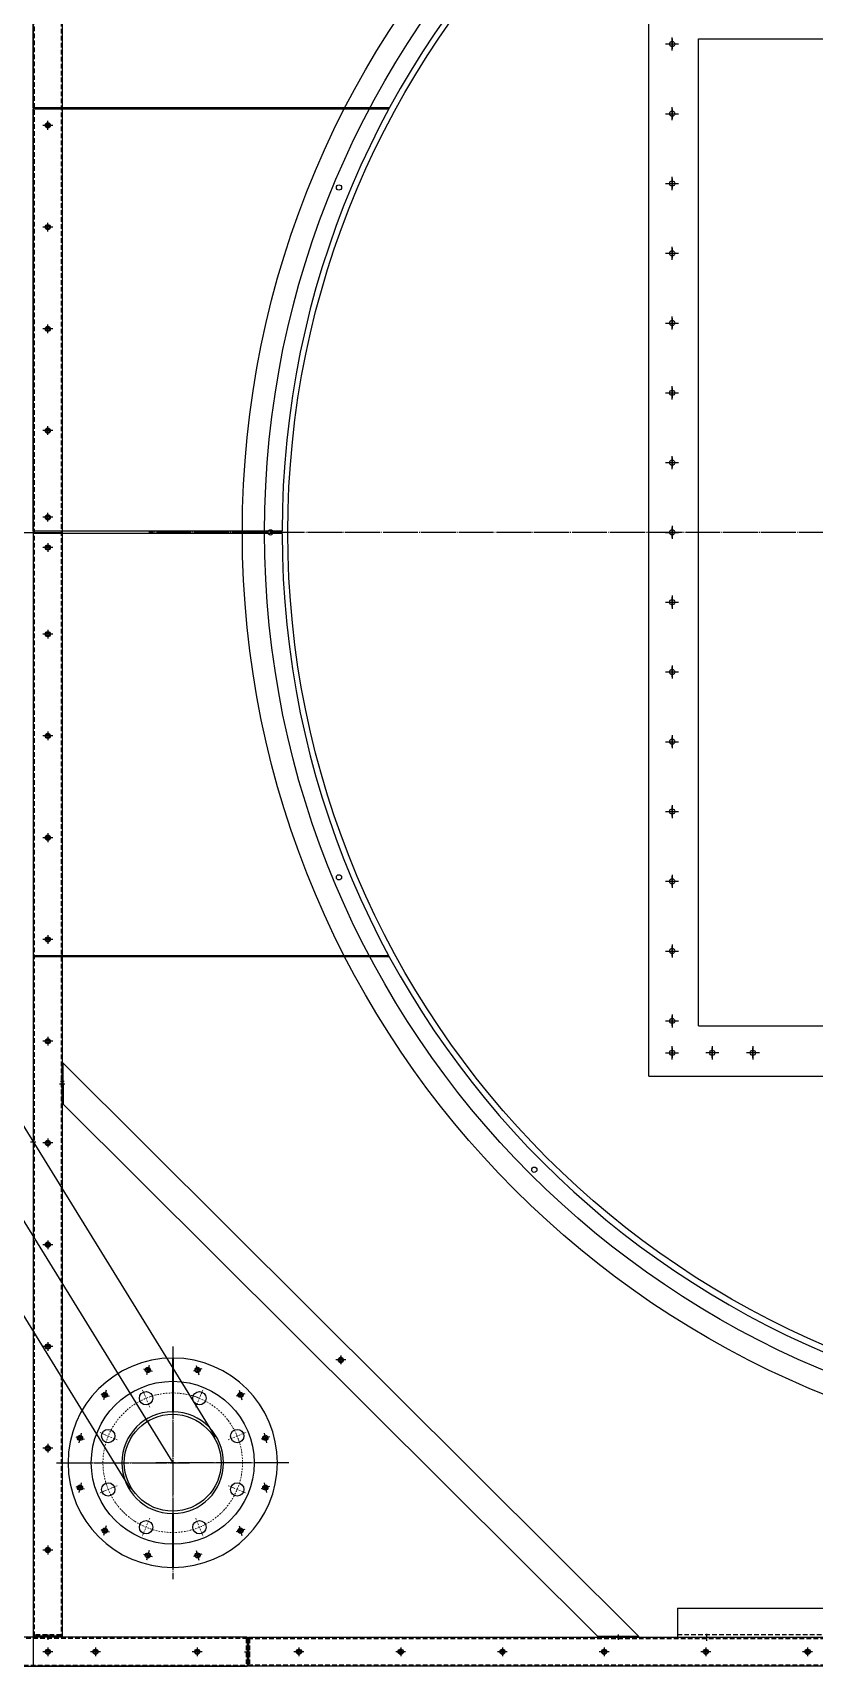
# Model space of a CAD drawing. Header units: millimetres. Extents: x 2905 to 24764, y 2030 to 17488.
# Drawn here: x 6836 to 8181, y 11756 to 14566 of the extents above; entities that cross this region are included whole.
import ezdxf

# ---------------------------------------------------------------- set-up
doc = ezdxf.new("R2010")
doc.units = ezdxf.units.MM
for name, pattern in [('CENTER', [65, 60, -2, 1, -2]), ('DGN Style 4', [4.8, 2.4, -1.2, 0, -1.2]), ('HIDDEN', [3, 2, -1])]:
    doc.linetypes.add(name, pattern=pattern)
doc.layers.add('CENTER', color=1, linetype='CENTER')
doc.layers.add('숨은선', color=5, linetype='HIDDEN')
doc.layers.add('L(c)', color=1, linetype='DGN Style 4', lineweight=5)

msp = doc.modelspace()

# ---------------------------------------------------------------- linework, layer by layer
for p, q in [((6837.4, 14436.3), (6837.4, 15656.3)), ((6837.3, 15604.3), (6837.3, 11808.3)), ((6887.3, 15604.3), (6887.3, 11808.3)), ((7981.8, 14555), (9607.9, 14555)), ((7450.2, 14436.3), (6837.4, 14436.3)), ((7449.1, 14434.3), (6837.4, 14434.3)), ((6837.4, 13708.3), (6837.4, 14434.3)), ((6161.8, 13752.1), (7150, 12151)), ((7265.4, 13708.3), (6837.4, 13708.3)), ((6837.4, 13704.3), (6837.4, 12978.3)), ((7265.4, 13704.3), (6837.4, 13704.3)), ((7004.3, 12061.8), (6018, 13661.5)), ((7449.1, 12978.3), (6837.4, 12978.3)), ((7450.2, 12976.3), (6837.4, 12976.3)), ((6837.4, 12976.3), (6837.4, 11756.3)), ((7981.8, 12857.6), (9607.9, 12857.6)), ((6889, 12793.4), (6887, 12793.3)), ((6887.2, 12722.6), (6887, 12793.3)), ((7878.7, 11808.4), (6889, 12793.4)), ((6889.2, 12722.6), (6889, 12793.4)), ((6885.3, 12772.3), (6887.3, 12772.3)), ((7896.2, 12771.3), (9694.2, 12771.3)), ((6887.3, 12752.3), (6885.3, 12752.3)), ((6889.2, 12722.6), (6887.2, 12722.6)), ((7808, 11808.2), (6889.2, 12722.6)), ((7945.3, 11856.3), (7945.3, 11806.3)), ((7945.3, 11856.3), (9645.3, 11856.3)), ((7205.3, 11806.3), (5345.3, 11806.3)), ((6887.3, 11808.3), (6837.3, 11808.3)), ((6887.3, 11808.3), (6837.3, 11808.3)), ((6887.3, 11808.3), (6837.3, 11808.3)), ((7205.3, 11806.3), (7205.3, 11756.3)), ((7205.3, 11806.3), (7205.3, 11756.3)), ((7207.3, 11806.3), (7207.3, 11756.3)), ((7207.3, 11806.3), (10383.3, 11806.3)), ((7207.3, 11806.3), (7207.3, 11756.3)), ((7207.3, 11806.3), (7207.3, 11756.3)), ((7207.3, 11806.3), (7207.3, 11756.3)), ((7207.3, 11806.3), (10383.3, 11806.3)), ((7207.3, 11806.3), (7207.3, 11756.3)), ((7207.3, 11806.3), (7207.3, 11756.3)), ((7808, 11808.2), (7878.7, 11808.4)), ((7808, 11808.2), (7808, 11806.2)), ((7808, 11806.2), (7878.7, 11806.4)), ((7878.7, 11808.4), (7878.7, 11806.4)), ((7945.3, 11806.3), (9645.3, 11806.3)), ((5345.3, 11756.3), (7205.3, 11756.3)), ((10753.4, 11756.3), (6837.4, 11756.3)), ((10383.3, 11756.3), (7207.3, 11756.3)), ((10383.3, 11756.3), (7207.3, 11756.3))]:
    msp.add_line(p, q)
at = {"color": 7}
for p, q in [((7896.2, 12771.3), (7896.2, 14641.3)), ((7981.8, 12857.6), (7981.8, 14555)), ((7076.7, 12286.4), (7076.7, 12193.9)), ((7077.7, 12286.4), (7077.7, 12193.9)), ((7076.7, 12018.9), (7076.7, 11926.4)), ((7077.7, 12018.9), (7077.7, 11926.4))]:
    msp.add_line(p, q, dxfattribs=at)
at = {"color": 1}
for p, q in [((6090.2, 13706.3), (7077.2, 12106.4)), ((6832.3, 13706.3), (6838.3, 13706.3)), ((6832.8, 13706.3), (6841.8, 13706.3)), ((6882.6, 12758), (6891.6, 12758)), ((6884.3, 12762.3), (6890.3, 12762.3)), ((6832.3, 12658.3), (6838.3, 12658.3)), ((6832.8, 12658.3), (6841.8, 12658.3)), ((7372.3, 12283.2), (7360.3, 12283.2)), ((7366.3, 12277.2), (7366.2, 12289.2)), ((6862.3, 11811.3), (6862.3, 11805.3)), ((6862.3, 11810.8), (6862.3, 11801.8)), ((7843.3, 11810.8), (7843.3, 11801.8)), ((7843.3, 11803.3), (7843.3, 11809.3)), ((7995.3, 11812.3), (7995.3, 11800.3)), ((6868.3, 11781.3), (6856.3, 11781.3)), ((6862.3, 11787.3), (6862.3, 11775.3)), ((7200.8, 11781.3), (7209.8, 11781.3)), ((7204.3, 11781.3), (7210.3, 11781.3))]:
    msp.add_line(p, q, dxfattribs=at)
at = {"color": 5}
msp.add_circle((8795.2, 13706.3), 1598.2, dxfattribs=at)
for centre, radius in [((8795.2, 13706.3), 1560), ((8795.2, 13706.3), 1520), ((7936.2, 14546.3), 4.5), ((7936.2, 14546.3), 4.5), ((7936.2, 14426.3), 4.5), ((7936.2, 14426.3), 4.5), ((6862.4, 14406.3), 4.5), ((6862.3, 14406.3), 3), ((6862.3, 14406.3), 3), ((6862.3, 14406.3), 3), ((6862.3, 14406.3), 3), ((7363.2, 14299.4), 4.5), ((7936.2, 14306.3), 4.5), ((7936.2, 14306.3), 4.5), ((6862.4, 14231.3), 4.5), ((6862.3, 14231.3), 3), ((6862.3, 14231.3), 3), ((6862.3, 14231.3), 3), ((6862.3, 14231.3), 3), ((7936.2, 14186.3), 4.5), ((7936.2, 14186.3), 4.5), ((6862.4, 14056.3), 4.5), ((6862.3, 14056.3), 3), ((6862.3, 14056.3), 3), ((6862.3, 14056.3), 3), ((6862.3, 14056.3), 3), ((7936.2, 14066.3), 4.5), ((7936.2, 14066.3), 4.5), ((7936.2, 13946.3), 4.5), ((7936.2, 13946.3), 4.5), ((6862.4, 13881.3), 4.5), ((6862.3, 13881.3), 3), ((6862.3, 13881.3), 3), ((6862.3, 13881.3), 3), ((6862.3, 13881.3), 3), ((7936.2, 13826.3), 4.5), ((7936.2, 13826.3), 4.5), ((6862.4, 13732.3), 4.5), ((6862.3, 13732.3), 3), ((6862.3, 13732.3), 3), ((6862.3, 13732.3), 3), ((6862.3, 13732.3), 3), ((7245.2, 13706.3), 4.5), ((7936.2, 13706.3), 4.5), ((7936.2, 13706.3), 4.5), ((6862.4, 13680.3), 4.5), ((6862.3, 13680.3), 3), ((6862.3, 13680.3), 3), ((6862.3, 13680.3), 3), ((6862.3, 13680.3), 3), ((7936.2, 13586.3), 4.5), ((7936.2, 13586.3), 4.5), ((6862.4, 13531.3), 4.5), ((6862.3, 13531.3), 3), ((6862.3, 13531.3), 3), ((6862.3, 13531.3), 3), ((6862.3, 13531.3), 3), ((7936.2, 13466.3), 4.5), ((7936.2, 13466.3), 4.5), ((6862.4, 13356.3), 4.5), ((6862.3, 13356.3), 3), ((6862.3, 13356.3), 3), ((6862.3, 13356.3), 3), ((6862.3, 13356.3), 3), ((7936.2, 13346.3), 4.5), ((7936.2, 13346.3), 4.5), ((7936.2, 13226.3), 4.5), ((7936.2, 13226.3), 4.5), ((6862.4, 13181.3), 4.5), ((6862.3, 13181.3), 3), ((6862.3, 13181.3), 3), ((6862.3, 13181.3), 3), ((6862.3, 13181.3), 3), ((7363.2, 13113.1), 4.5), ((7936.2, 13106.3), 4.5), ((7936.2, 13106.3), 4.5), ((6862.4, 13006.3), 4.5), ((6862.3, 13006.3), 3), ((6862.3, 13006.3), 3), ((6862.3, 13006.3), 3), ((6862.3, 13006.3), 3), ((7936.2, 12986.3), 4.5), ((7936.2, 12986.3), 4.5), ((7936.2, 12866.3), 4.5), ((7936.2, 12866.3), 4.5), ((6862.4, 12831.3), 4.5), ((6862.3, 12831.3), 3), ((6862.3, 12831.3), 3), ((6862.3, 12831.3), 3), ((6862.3, 12831.3), 3), ((7936.2, 12811.3), 4.5), ((7936.2, 12811.3), 4.5), ((8005.2, 12811.3), 4.5), ((8005.2, 12811.3), 4.5), ((8075.2, 12811.3), 4.5), ((8075.2, 12811.3), 4.5), ((6862.4, 12656.3), 4.5), ((6862.3, 12656.3), 3), ((6862.3, 12656.3), 3), ((6862.3, 12656.3), 3), ((6862.3, 12656.3), 3), ((7699.2, 12610.3), 4.5), ((6862.4, 12481.3), 4.5), ((6862.3, 12481.3), 3), ((6862.3, 12481.3), 3), ((6862.3, 12481.3), 3), ((6862.3, 12481.3), 3), ((6862.4, 12306.3), 4.5), ((6862.3, 12306.3), 3), ((6862.3, 12306.3), 3), ((6862.3, 12306.3), 3), ((6862.3, 12306.3), 3), ((7366.3, 12283.2), 3), ((7034.5, 12265.8), 4.5), ((7034.5, 12265.8), 4.5), ((7034.5, 12265.8), 4.5), ((7034.5, 12265.8), 4.5), ((7034.5, 12265.7), 3), ((7119.9, 12265.8), 4.5), ((7119.9, 12265.8), 4.5), ((7119.9, 12265.8), 4.5), ((7119.9, 12265.8), 4.5), ((7119.9, 12265.7), 3), ((7077.2, 12106.4), 140), ((7077.2, 12106.4), 140), ((6960.5, 12223.1), 4.5), ((6960.5, 12223.1), 4.5), ((6960.5, 12223.1), 4.5), ((6960.5, 12223.1), 4.5), ((6960.5, 12222.9), 3), ((7031.3, 12217.3), 11.5), ((7123.1, 12217.3), 11.5), ((7193.9, 12223.1), 4.5), ((7193.9, 12223.1), 4.5), ((7193.9, 12223.1), 4.5), ((7193.9, 12223.1), 4.5), ((7193.9, 12222.9), 3), ((7077.2, 12106.4), 83.3), ((6917.8, 12149.1), 4.5), ((6917.8, 12149.1), 4.5), ((6917.8, 12149.1), 4.5), ((6917.8, 12149.1), 4.5), ((6917.8, 12149), 3), ((6966.3, 12152.3), 11.5), ((7188.1, 12152.3), 11.5), ((7236.6, 12149.1), 4.5), ((7236.6, 12149.1), 4.5), ((7236.6, 12149.1), 4.5), ((7236.6, 12149.1), 4.5), ((7236.6, 12148.9), 3), ((6862.4, 12131.3), 4.5), ((6862.3, 12131.3), 3), ((6862.3, 12131.3), 3), ((6862.3, 12131.3), 3), ((6862.3, 12131.3), 3), ((6917.8, 12063.7), 4.5), ((6917.8, 12063.7), 4.5), ((6917.8, 12063.7), 4.5), ((6917.8, 12063.7), 4.5), ((6917.8, 12063.6), 3), ((6966.3, 12060.5), 11.5), ((7188.1, 12060.5), 11.5), ((7236.6, 12063.7), 4.5), ((7236.6, 12063.7), 4.5), ((7236.6, 12063.7), 4.5), ((7236.6, 12063.7), 4.5), ((7236.5, 12063.6), 3), ((7031.3, 11995.5), 11.5), ((7123.1, 11995.5), 11.5), ((6960.5, 11989.7), 4.5), ((6960.5, 11989.7), 4.5), ((6960.5, 11989.7), 4.5), ((6960.5, 11989.7), 4.5), ((6960.5, 11989.5), 3), ((7193.9, 11989.7), 4.5), ((7193.9, 11989.7), 4.5), ((7193.9, 11989.7), 4.5), ((7193.9, 11989.7), 4.5), ((7193.8, 11989.6), 3), ((6862.4, 11956.3), 4.5), ((6862.3, 11956.3), 3), ((6862.3, 11956.3), 3), ((6862.3, 11956.3), 3), ((6862.3, 11956.3), 3), ((7034.5, 11947), 4.5), ((7034.5, 11947), 4.5), ((7034.5, 11947), 4.5), ((7034.5, 11947), 4.5), ((7034.4, 11946.8), 3), ((7119.9, 11947), 4.5), ((7119.9, 11947), 4.5), ((7119.9, 11947), 4.5), ((7119.9, 11947), 4.5), ((7119.9, 11946.8), 3), ((6862.4, 11781.3), 4.5), ((6862.3, 11781.3), 3), ((6944.4, 11781.3), 4.5), ((6944.3, 11781.3), 3), ((6944.3, 11781.3), 3), ((6944.3, 11781.3), 3), ((6944.3, 11781.3), 3), ((6944.3, 11781.3), 3), ((6944.3, 11781.3), 3), ((6944.3, 11781.3), 3), ((6944.3, 11781.3), 3), ((6944.3, 11781.3), 3), ((6944.3, 11781.3), 3), ((6944.3, 11781.3), 3), ((6944.3, 11781.3), 3), ((7119.4, 11781.3), 4.5), ((7119.3, 11781.3), 3), ((7119.3, 11781.3), 3), ((7119.3, 11781.3), 3), ((7119.3, 11781.3), 3), ((7119.3, 11781.3), 3), ((7119.3, 11781.3), 3), ((7119.3, 11781.3), 3), ((7119.3, 11781.3), 3), ((7119.3, 11781.3), 3), ((7119.3, 11781.3), 3), ((7119.3, 11781.3), 3), ((7119.3, 11781.3), 3), ((7294.4, 11781.3), 4.5), ((7294.3, 11781.3), 3), ((7294.3, 11781.3), 3), ((7294.3, 11781.3), 3), ((7294.3, 11781.3), 3), ((7294.3, 11781.3), 3), ((7294.3, 11781.3), 3), ((7294.3, 11781.3), 3), ((7294.3, 11781.3), 3), ((7469.4, 11781.3), 4.5), ((7469.3, 11781.3), 3), ((7469.3, 11781.3), 3), ((7469.3, 11781.3), 3), ((7469.3, 11781.3), 3), ((7469.3, 11781.3), 3), ((7469.3, 11781.3), 3), ((7469.3, 11781.3), 3), ((7469.3, 11781.3), 3), ((7644.4, 11781.3), 4.5), ((7644.3, 11781.3), 3), ((7644.3, 11781.3), 3), ((7644.3, 11781.3), 3), ((7644.3, 11781.3), 3), ((7644.3, 11781.3), 3), ((7644.3, 11781.3), 3), ((7644.3, 11781.3), 3), ((7644.3, 11781.3), 3), ((7819.4, 11781.3), 4.5), ((7819.3, 11781.3), 3), ((7819.3, 11781.3), 3), ((7819.3, 11781.3), 3), ((7819.3, 11781.3), 3), ((7819.3, 11781.3), 3), ((7819.3, 11781.3), 3), ((7819.3, 11781.3), 3), ((7819.3, 11781.3), 3), ((7994.4, 11781.3), 4.5), ((7994.3, 11781.3), 3), ((7994.3, 11781.3), 3), ((7994.3, 11781.3), 3), ((7994.3, 11781.3), 3), ((7994.3, 11781.3), 3), ((7994.3, 11781.3), 3), ((7994.3, 11781.3), 3), ((7994.3, 11781.3), 3), ((8169.4, 11781.3), 4.5), ((8169.3, 11781.3), 3), ((8169.3, 11781.3), 3), ((8169.3, 11781.3), 3), ((8169.3, 11781.3), 3), ((8169.3, 11781.3), 3), ((8169.3, 11781.3), 3), ((8169.3, 11781.3), 3), ((8169.3, 11781.3), 3)]:
    msp.add_circle(centre, radius)
at = {"color": 7}
msp.add_circle((7366.4, 12283.2), 4.5, dxfattribs=at)
for centre, radius, start, end in [((8795.4, 13707.3), 1530, 0.0374, 179.9626), ((8795.4, 13705.3), 1530, 180.0374, 359.9626), ((7077.2, 12106.4), 87.5, 90.3274, 269.6726), ((7077.2, 12106.4), 87.5, 270.3274, 89.6726)]:
    msp.add_arc(centre, radius, start, end)
for start, end in [(90.1592, 269.8408), (270.1592, 89.8408)]:
    msp.add_arc((7077.2, 12106.4), 180, start, end, dxfattribs=at)
at = {"layer": 'CENTER'}
for p, q in [((7936.2, 14535), (7936.2, 14557.5)), ((7936.2, 14535), (7936.2, 14557.5)), ((7936.2, 14537.7), (7936.2, 14554.9)), ((7936.2, 14554.9), (7936.2, 14537.7)), ((7936.2, 14537.7), (7936.2, 14554.9)), ((7936.2, 14554.9), (7936.2, 14537.7)), ((7925, 14546.3), (7947.5, 14546.3)), ((7925, 14546.3), (7947.5, 14546.3)), ((7927.7, 14546.3), (7943.3, 14546.3)), ((7927.7, 14546.3), (7943.3, 14546.3)), ((6862.4, 14398.8), (6862.4, 14413.8)), ((7925, 14426.3), (7947.5, 14426.3)), ((7925, 14426.3), (7947.5, 14426.3)), ((7927.7, 14426.3), (7943.3, 14426.3)), ((7927.7, 14426.3), (7943.3, 14426.3)), ((7936.2, 14415), (7936.2, 14437.5)), ((7936.2, 14415), (7936.2, 14437.5)), ((7936.2, 14417.7), (7936.2, 14434.9)), ((7936.2, 14434.9), (7936.2, 14417.7)), ((7936.2, 14417.7), (7936.2, 14434.9)), ((7936.2, 14434.9), (7936.2, 14417.7)), ((6870.8, 14406.3), (6853.8, 14406.3)), ((6867.9, 14406.3), (6856.5, 14406.3)), ((6862.3, 14401.3), (6862.3, 14411.3)), ((6862.3, 14401.3), (6862.3, 14411.3)), ((6862.3, 14401.3), (6862.3, 14411.3)), ((6862.3, 14401.3), (6862.3, 14411.3)), ((7925, 14306.3), (7947.5, 14306.3)), ((7925, 14306.3), (7947.5, 14306.3)), ((7927.7, 14306.3), (7943.3, 14306.3)), ((7927.7, 14306.3), (7943.3, 14306.3)), ((7936.2, 14295), (7936.2, 14317.5)), ((7936.2, 14295), (7936.2, 14317.5)), ((7936.2, 14297.7), (7936.2, 14314.9)), ((7936.2, 14314.9), (7936.2, 14297.7)), ((7936.2, 14297.7), (7936.2, 14314.9)), ((7936.2, 14314.9), (7936.2, 14297.7)), ((6870.8, 14231.3), (6853.8, 14231.3)), ((6867.9, 14231.3), (6856.5, 14231.3)), ((6862.3, 14226.3), (6862.3, 14236.3)), ((6862.3, 14226.3), (6862.3, 14236.3)), ((6862.3, 14226.3), (6862.3, 14236.3)), ((6862.3, 14226.3), (6862.3, 14236.3)), ((6862.4, 14223.8), (6862.4, 14238.8)), ((7936.2, 14175), (7936.2, 14197.5)), ((7936.2, 14175), (7936.2, 14197.5)), ((7936.2, 14177.7), (7936.2, 14194.9)), ((7936.2, 14194.9), (7936.2, 14177.7)), ((7936.2, 14177.7), (7936.2, 14194.9)), ((7936.2, 14194.9), (7936.2, 14177.7)), ((7925, 14186.3), (7947.5, 14186.3)), ((7925, 14186.3), (7947.5, 14186.3)), ((7927.7, 14186.3), (7943.3, 14186.3)), ((7927.7, 14186.3), (7943.3, 14186.3)), ((7936.2, 14055), (7936.2, 14077.5)), ((7936.2, 14055), (7936.2, 14077.5)), ((6870.8, 14056.3), (6853.8, 14056.3)), ((6867.9, 14056.3), (6856.5, 14056.3)), ((6862.3, 14051.3), (6862.3, 14061.3)), ((6862.3, 14051.3), (6862.3, 14061.3)), ((6862.3, 14051.3), (6862.3, 14061.3)), ((6862.3, 14051.3), (6862.3, 14061.3)), ((6862.4, 14048.8), (6862.4, 14063.8)), ((7925, 14066.3), (7947.5, 14066.3)), ((7925, 14066.3), (7947.5, 14066.3)), ((7927.7, 14066.3), (7943.3, 14066.3)), ((7927.7, 14066.3), (7943.3, 14066.3)), ((7936.2, 14057.7), (7936.2, 14074.9)), ((7936.2, 14074.9), (7936.2, 14057.7)), ((7936.2, 14057.7), (7936.2, 14074.9)), ((7936.2, 14074.9), (7936.2, 14057.7)), ((7925, 13946.3), (7947.5, 13946.3)), ((7925, 13946.3), (7947.5, 13946.3)), ((7927.7, 13946.3), (7943.3, 13946.3)), ((7927.7, 13946.3), (7943.3, 13946.3)), ((7936.2, 13935), (7936.2, 13957.5)), ((7936.2, 13935), (7936.2, 13957.5)), ((7936.2, 13937.7), (7936.2, 13954.9)), ((7936.2, 13954.9), (7936.2, 13937.7)), ((7936.2, 13937.7), (7936.2, 13954.9)), ((7936.2, 13954.9), (7936.2, 13937.7)), ((6870.8, 13881.3), (6853.8, 13881.3)), ((6867.9, 13881.3), (6856.5, 13881.3)), ((6862.3, 13876.3), (6862.3, 13886.3)), ((6862.3, 13876.3), (6862.3, 13886.3)), ((6862.3, 13876.3), (6862.3, 13886.3)), ((6862.3, 13876.3), (6862.3, 13886.3)), ((6862.4, 13873.8), (6862.4, 13888.8)), ((7925, 13826.3), (7947.5, 13826.3)), ((7925, 13826.3), (7947.5, 13826.3)), ((7927.7, 13826.3), (7943.3, 13826.3)), ((7927.7, 13826.3), (7943.3, 13826.3)), ((7936.2, 13815), (7936.2, 13837.5)), ((7936.2, 13815), (7936.2, 13837.5)), ((7936.2, 13817.7), (7936.2, 13834.9)), ((7936.2, 13834.9), (7936.2, 13817.7)), ((7936.2, 13817.7), (7936.2, 13834.9)), ((7936.2, 13834.9), (7936.2, 13817.7)), ((6862.4, 13724.8), (6862.4, 13739.8)), ((6870.8, 13732.3), (6853.8, 13732.3)), ((6867.9, 13732.3), (6856.5, 13732.3)), ((6862.3, 13727.3), (6862.3, 13737.3)), ((6862.3, 13727.3), (6862.3, 13737.3)), ((6862.3, 13727.3), (6862.3, 13737.3)), ((6862.3, 13727.3), (6862.3, 13737.3)), ((7936.2, 13717.5), (7936.2, 13695)), ((7936.2, 13717.5), (7936.2, 13695)), ((7936.2, 13714.9), (7936.2, 13697.7)), ((7936.2, 13697.7), (7936.2, 13714.9)), ((7936.2, 13714.9), (7936.2, 13697.7)), ((7936.2, 13697.7), (7936.2, 13714.9)), ((5277.6, 13706.3), (6887.3, 13706.3)), ((6862.3, 13685.3), (6862.3, 13675.3)), ((6862.3, 13685.3), (6862.3, 13675.3)), ((6862.3, 13685.3), (6862.3, 13675.3)), ((6862.3, 13685.3), (6862.3, 13675.3)), ((6862.4, 13687.8), (6862.4, 13672.8)), ((10554.1, 13706.3), (7036.4, 13706.3)), ((7925, 13706.3), (7947.5, 13706.3)), ((7925, 13706.3), (7947.5, 13706.3)), ((7927.7, 13706.3), (7943.3, 13706.3)), ((7927.7, 13706.3), (7943.3, 13706.3)), ((6870.8, 13680.3), (6853.8, 13680.3)), ((6867.9, 13680.3), (6856.5, 13680.3)), ((7936.2, 13597.5), (7936.2, 13575)), ((7936.2, 13597.5), (7936.2, 13575)), ((7925, 13586.3), (7947.5, 13586.3)), ((7925, 13586.3), (7947.5, 13586.3)), ((7927.7, 13586.3), (7943.3, 13586.3)), ((7927.7, 13586.3), (7943.3, 13586.3)), ((7936.2, 13594.9), (7936.2, 13577.7)), ((7936.2, 13577.7), (7936.2, 13594.9)), ((7936.2, 13594.9), (7936.2, 13577.7)), ((7936.2, 13577.7), (7936.2, 13594.9)), ((6870.8, 13531.3), (6853.8, 13531.3)), ((6867.9, 13531.3), (6856.5, 13531.3)), ((6862.3, 13536.3), (6862.3, 13526.3)), ((6862.3, 13536.3), (6862.3, 13526.3)), ((6862.3, 13536.3), (6862.3, 13526.3)), ((6862.3, 13536.3), (6862.3, 13526.3)), ((6862.4, 13538.8), (6862.4, 13523.8)), ((7925, 13466.3), (7947.5, 13466.3)), ((7925, 13466.3), (7947.5, 13466.3)), ((7927.7, 13466.3), (7943.3, 13466.3)), ((7927.7, 13466.3), (7943.3, 13466.3)), ((7936.2, 13477.5), (7936.2, 13455)), ((7936.2, 13477.5), (7936.2, 13455)), ((7936.2, 13474.9), (7936.2, 13457.7)), ((7936.2, 13457.7), (7936.2, 13474.9)), ((7936.2, 13474.9), (7936.2, 13457.7)), ((7936.2, 13457.7), (7936.2, 13474.9)), ((6870.8, 13356.3), (6853.8, 13356.3)), ((6867.9, 13356.3), (6856.5, 13356.3)), ((6862.3, 13361.3), (6862.3, 13351.3)), ((6862.3, 13361.3), (6862.3, 13351.3)), ((6862.3, 13361.3), (6862.3, 13351.3)), ((6862.3, 13361.3), (6862.3, 13351.3)), ((6862.4, 13363.8), (6862.4, 13348.8)), ((7925, 13346.3), (7947.5, 13346.3)), ((7925, 13346.3), (7947.5, 13346.3)), ((7927.7, 13346.3), (7943.3, 13346.3)), ((7927.7, 13346.3), (7943.3, 13346.3)), ((7936.2, 13357.5), (7936.2, 13335)), ((7936.2, 13357.5), (7936.2, 13335)), ((7936.2, 13354.9), (7936.2, 13337.7)), ((7936.2, 13337.7), (7936.2, 13354.9)), ((7936.2, 13354.9), (7936.2, 13337.7)), ((7936.2, 13337.7), (7936.2, 13354.9)), ((7936.2, 13237.5), (7936.2, 13215)), ((7936.2, 13237.5), (7936.2, 13215)), ((7936.2, 13234.9), (7936.2, 13217.7)), ((7936.2, 13217.7), (7936.2, 13234.9)), ((7936.2, 13234.9), (7936.2, 13217.7)), ((7936.2, 13217.7), (7936.2, 13234.9)), ((7925, 13226.3), (7947.5, 13226.3)), ((7925, 13226.3), (7947.5, 13226.3)), ((7927.7, 13226.3), (7943.3, 13226.3)), ((7927.7, 13226.3), (7943.3, 13226.3)), ((6870.8, 13181.3), (6853.8, 13181.3)), ((6867.9, 13181.3), (6856.5, 13181.3)), ((6862.3, 13186.3), (6862.3, 13176.3)), ((6862.3, 13186.3), (6862.3, 13176.3)), ((6862.3, 13186.3), (6862.3, 13176.3)), ((6862.3, 13186.3), (6862.3, 13176.3)), ((6862.4, 13188.8), (6862.4, 13173.8)), ((7925, 13106.3), (7947.5, 13106.3)), ((7925, 13106.3), (7947.5, 13106.3)), ((7927.7, 13106.3), (7943.3, 13106.3)), ((7927.7, 13106.3), (7943.3, 13106.3)), ((7936.2, 13117.5), (7936.2, 13095)), ((7936.2, 13117.5), (7936.2, 13095)), ((7936.2, 13114.9), (7936.2, 13097.7)), ((7936.2, 13097.7), (7936.2, 13114.9)), ((7936.2, 13114.9), (7936.2, 13097.7)), ((7936.2, 13097.7), (7936.2, 13114.9)), ((6862.3, 13011.3), (6862.3, 13001.3)), ((6862.3, 13011.3), (6862.3, 13001.3)), ((6862.3, 13011.3), (6862.3, 13001.3)), ((6862.3, 13011.3), (6862.3, 13001.3)), ((6862.4, 13013.8), (6862.4, 12998.8)), ((6870.8, 13006.3), (6853.8, 13006.3)), ((6867.9, 13006.3), (6856.5, 13006.3)), ((7925, 12986.3), (7947.5, 12986.3)), ((7925, 12986.3), (7947.5, 12986.3)), ((7927.7, 12986.3), (7943.3, 12986.3)), ((7927.7, 12986.3), (7943.3, 12986.3)), ((7936.2, 12997.5), (7936.2, 12975)), ((7936.2, 12997.5), (7936.2, 12975)), ((7936.2, 12994.9), (7936.2, 12977.7)), ((7936.2, 12977.7), (7936.2, 12994.9)), ((7936.2, 12994.9), (7936.2, 12977.7)), ((7936.2, 12977.7), (7936.2, 12994.9)), ((7936.2, 12877.5), (7936.2, 12855)), ((7936.2, 12877.5), (7936.2, 12855)), ((7936.2, 12874.9), (7936.2, 12857.7)), ((7936.2, 12857.7), (7936.2, 12874.9)), ((7936.2, 12874.9), (7936.2, 12857.7)), ((7936.2, 12857.7), (7936.2, 12874.9)), ((7925, 12866.3), (7947.5, 12866.3)), ((7925, 12866.3), (7947.5, 12866.3)), ((7927.7, 12866.3), (7943.3, 12866.3)), ((7927.7, 12866.3), (7943.3, 12866.3)), ((6870.8, 12831.3), (6853.8, 12831.3)), ((6867.9, 12831.3), (6856.5, 12831.3)), ((6862.3, 12836.3), (6862.3, 12826.3)), ((6862.3, 12836.3), (6862.3, 12826.3)), ((6862.3, 12836.3), (6862.3, 12826.3)), ((6862.3, 12836.3), (6862.3, 12826.3)), ((6862.4, 12838.8), (6862.4, 12823.8)), ((7925, 12811.3), (7947.5, 12811.3)), ((7925, 12811.3), (7947.5, 12811.3)), ((7927.7, 12811.3), (7943.3, 12811.3)), ((7927.7, 12811.3), (7943.3, 12811.3)), ((7936.2, 12800), (7936.2, 12822.5)), ((7936.2, 12800), (7936.2, 12822.5)), ((7936.2, 12802.7), (7936.2, 12819.9)), ((7936.2, 12819.9), (7936.2, 12802.7)), ((7936.2, 12802.7), (7936.2, 12819.9)), ((7936.2, 12819.9), (7936.2, 12802.7)), ((8016.5, 12811.3), (7994, 12811.3)), ((8016.5, 12811.3), (7994, 12811.3)), ((8013.8, 12811.3), (7998.2, 12811.3)), ((8013.8, 12811.3), (7998.2, 12811.3)), ((8005.2, 12822.5), (8005.2, 12800)), ((8005.2, 12822.5), (8005.2, 12800)), ((8005.2, 12819.9), (8005.2, 12802.7)), ((8005.2, 12802.7), (8005.2, 12819.9)), ((8005.2, 12819.9), (8005.2, 12802.7)), ((8005.2, 12802.7), (8005.2, 12819.9)), ((8086.5, 12811.3), (8064, 12811.3)), ((8086.5, 12811.3), (8064, 12811.3)), ((8083.8, 12811.3), (8068.2, 12811.3)), ((8083.8, 12811.3), (8068.2, 12811.3)), ((8075.2, 12822.5), (8075.2, 12800)), ((8075.2, 12822.5), (8075.2, 12800)), ((8075.2, 12819.9), (8075.2, 12802.7)), ((8075.2, 12802.7), (8075.2, 12819.9)), ((8075.2, 12819.9), (8075.2, 12802.7)), ((8075.2, 12802.7), (8075.2, 12819.9)), ((6870.8, 12656.3), (6853.8, 12656.3)), ((6867.9, 12656.3), (6856.5, 12656.3)), ((6862.3, 12661.3), (6862.3, 12651.3)), ((6862.3, 12661.3), (6862.3, 12651.3)), ((6862.3, 12661.3), (6862.3, 12651.3)), ((6862.3, 12661.3), (6862.3, 12651.3)), ((6862.4, 12663.8), (6862.4, 12648.8)), ((6870.8, 12481.3), (6853.8, 12481.3)), ((6867.9, 12481.3), (6856.5, 12481.3)), ((6862.3, 12486.3), (6862.3, 12476.3)), ((6862.3, 12486.3), (6862.3, 12476.3)), ((6862.3, 12486.3), (6862.3, 12476.3)), ((6862.3, 12486.3), (6862.3, 12476.3)), ((6862.4, 12488.8), (6862.4, 12473.8)), ((6870.8, 12306.3), (6853.8, 12306.3)), ((6867.9, 12306.3), (6856.5, 12306.3)), ((6862.3, 12311.3), (6862.3, 12301.3)), ((6862.3, 12311.3), (6862.3, 12301.3)), ((6862.3, 12311.3), (6862.3, 12301.3)), ((6862.3, 12311.3), (6862.3, 12301.3)), ((6862.4, 12313.8), (6862.4, 12298.8)), ((7077.2, 12306.4), (7077.2, 11906.4)), ((7077.2, 12306.4), (7077.2, 11906.4)), ((7374.8, 12283.2), (7357.7, 12283.2)), ((7366.4, 12290.7), (7366.4, 12275.7)), ((7027.2, 12267.7), (7041.7, 12263.8)), ((7027.2, 12267.7), (7041.7, 12263.8)), ((7027.2, 12267.7), (7041.7, 12263.8)), ((7027.2, 12267.7), (7041.7, 12263.8)), ((7036.7, 12273.9), (7032.3, 12257.4)), ((7127.1, 12267.7), (7112.7, 12263.8)), ((7127.1, 12267.7), (7112.7, 12263.8)), ((7127.1, 12267.7), (7112.7, 12263.8)), ((7127.1, 12267.7), (7112.7, 12263.8)), ((7117.7, 12273.9), (7122.1, 12257.4)), ((6953.3, 12225), (6967.8, 12221.1)), ((6953.3, 12225), (6967.8, 12221.1)), ((6953.3, 12225), (6967.8, 12221.1)), ((6953.3, 12225), (6967.8, 12221.1)), ((6962.7, 12231.2), (6958.3, 12214.7)), ((7201.1, 12225), (7186.6, 12221.1)), ((7201.1, 12225), (7186.6, 12221.1)), ((7201.1, 12225), (7186.6, 12221.1)), ((7201.1, 12225), (7186.6, 12221.1)), ((7191.7, 12231.2), (7196.1, 12214.7)), ((6862.4, 12138.8), (6862.4, 12123.8)), ((6910.6, 12151), (6925.1, 12147.2)), ((6910.6, 12151), (6925.1, 12147.2)), ((6910.6, 12151), (6925.1, 12147.2)), ((6910.6, 12151), (6925.1, 12147.2)), ((6923.2, 12147.6), (6912.3, 12150.6)), ((6920, 12157.2), (6915.6, 12140.8)), ((6919.1, 12153.9), (6916.5, 12144.3)), ((6919.1, 12153.9), (6916.5, 12144.3)), ((6919.1, 12153.9), (6916.5, 12144.3)), ((6919.1, 12153.9), (6916.5, 12144.3)), ((7243.8, 12151), (7229.3, 12147.2)), ((7243.8, 12151), (7229.3, 12147.2)), ((7243.8, 12151), (7229.3, 12147.2)), ((7243.8, 12151), (7229.3, 12147.2)), ((7231.1, 12147.6), (7242.1, 12150.6)), ((7234.4, 12157.2), (7238.8, 12140.8)), ((7235.3, 12153.9), (7237.9, 12144.3)), ((7235.3, 12153.9), (7237.9, 12144.3)), ((7235.3, 12153.9), (7237.9, 12144.3)), ((7235.3, 12153.9), (7237.9, 12144.3)), ((6870.8, 12131.3), (6853.8, 12131.3)), ((6867.9, 12131.3), (6856.5, 12131.3)), ((6862.3, 12136.3), (6862.3, 12126.3)), ((6862.3, 12136.3), (6862.3, 12126.3)), ((6862.3, 12136.3), (6862.3, 12126.3)), ((6862.3, 12136.3), (6862.3, 12126.3)), ((6877.2, 12106.4), (7106.2, 12106.4)), ((7277.2, 12106.4), (7048.2, 12106.4)), ((6910.6, 12065.6), (6925.1, 12061.7)), ((6910.6, 12065.6), (6925.1, 12061.7)), ((6910.6, 12065.6), (6925.1, 12061.7)), ((6910.6, 12065.6), (6925.1, 12061.7)), ((6920, 12071.8), (6915.6, 12055.4)), ((7243.8, 12065.6), (7229.3, 12061.7)), ((7243.8, 12065.6), (7229.3, 12061.7)), ((7243.8, 12065.6), (7229.3, 12061.7)), ((7243.8, 12065.6), (7229.3, 12061.7)), ((7234.4, 12071.8), (7238.8, 12055.4)), ((6962.7, 11997.9), (6958.3, 11981.4)), ((7191.7, 11997.9), (7196.1, 11981.4)), ((6953.3, 11991.7), (6967.8, 11987.8)), ((6953.3, 11991.7), (6967.8, 11987.8)), ((6953.3, 11991.7), (6967.8, 11987.8)), ((6953.3, 11991.7), (6967.8, 11987.8)), ((7201.1, 11991.7), (7186.6, 11987.8)), ((7201.1, 11991.7), (7186.6, 11987.8)), ((7201.1, 11991.7), (7186.6, 11987.8)), ((7201.1, 11991.7), (7186.6, 11987.8)), ((6870.8, 11956.3), (6853.8, 11956.3)), ((6867.9, 11956.3), (6856.5, 11956.3)), ((6862.3, 11961.3), (6862.3, 11951.3)), ((6862.3, 11961.3), (6862.3, 11951.3)), ((6862.3, 11961.3), (6862.3, 11951.3)), ((6862.3, 11961.3), (6862.3, 11951.3)), ((6862.4, 11963.8), (6862.4, 11948.8)), ((7027.2, 11949), (7041.7, 11945.1)), ((7027.2, 11949), (7041.7, 11945.1)), ((7027.2, 11949), (7041.7, 11945.1)), ((7027.2, 11949), (7041.7, 11945.1)), ((7036.7, 11955.2), (7032.3, 11938.7)), ((7127.1, 11949), (7112.7, 11945.1)), ((7127.1, 11949), (7112.7, 11945.1)), ((7127.1, 11949), (7112.7, 11945.1)), ((7127.1, 11949), (7112.7, 11945.1)), ((7117.7, 11955.2), (7122.1, 11938.7)), ((6870.8, 11781.3), (6853.8, 11781.3)), ((6862.4, 11788.8), (6862.4, 11773.8)), ((6952.8, 11781.3), (6935.8, 11781.3)), ((6949.9, 11781.3), (6938.5, 11781.3)), ((6949.9, 11781.3), (6938.5, 11781.3)), ((6949.9, 11781.3), (6938.5, 11781.3)), ((6944.3, 11786.3), (6944.3, 11776.3)), ((6944.3, 11786.3), (6944.3, 11776.3)), ((6944.3, 11786.3), (6944.3, 11776.3)), ((6944.3, 11786.3), (6944.3, 11776.3)), ((6944.3, 11786.3), (6944.3, 11776.3)), ((6944.3, 11786.3), (6944.3, 11776.3)), ((6944.3, 11786.3), (6944.3, 11776.3)), ((6944.3, 11786.3), (6944.3, 11776.3)), ((6944.3, 11786.3), (6944.3, 11776.3)), ((6944.3, 11786.3), (6944.3, 11776.3)), ((6944.3, 11786.3), (6944.3, 11776.3)), ((6944.3, 11786.3), (6944.3, 11776.3)), ((6944.4, 11788.8), (6944.4, 11773.8)), ((7127.8, 11781.3), (7110.8, 11781.3)), ((7124.9, 11781.3), (7113.5, 11781.3)), ((7124.9, 11781.3), (7113.5, 11781.3)), ((7124.9, 11781.3), (7113.5, 11781.3)), ((7119.3, 11786.3), (7119.3, 11776.3)), ((7119.3, 11786.3), (7119.3, 11776.3)), ((7119.3, 11786.3), (7119.3, 11776.3)), ((7119.3, 11786.3), (7119.3, 11776.3)), ((7119.3, 11786.3), (7119.3, 11776.3)), ((7119.3, 11786.3), (7119.3, 11776.3)), ((7119.3, 11786.3), (7119.3, 11776.3)), ((7119.3, 11786.3), (7119.3, 11776.3)), ((7119.3, 11786.3), (7119.3, 11776.3)), ((7119.3, 11786.3), (7119.3, 11776.3)), ((7119.3, 11786.3), (7119.3, 11776.3)), ((7119.3, 11786.3), (7119.3, 11776.3)), ((7119.4, 11788.8), (7119.4, 11773.8)), ((7302.8, 11781.3), (7285.8, 11781.3)), ((7299.9, 11781.3), (7288.5, 11781.3)), ((7299.9, 11781.3), (7288.5, 11781.3)), ((7294.3, 11776.3), (7294.3, 11786.3)), ((7294.3, 11776.3), (7294.3, 11786.3)), ((7294.3, 11776.3), (7294.3, 11786.3)), ((7294.3, 11776.3), (7294.3, 11786.3)), ((7294.3, 11776.3), (7294.3, 11786.3)), ((7294.3, 11776.3), (7294.3, 11786.3)), ((7294.3, 11776.3), (7294.3, 11786.3)), ((7294.3, 11776.3), (7294.3, 11786.3)), ((7294.4, 11788.8), (7294.4, 11773.8)), ((7477.8, 11781.3), (7460.8, 11781.3)), ((7474.9, 11781.3), (7463.5, 11781.3)), ((7474.9, 11781.3), (7463.5, 11781.3)), ((7469.3, 11776.3), (7469.3, 11786.3)), ((7469.3, 11776.3), (7469.3, 11786.3)), ((7469.3, 11776.3), (7469.3, 11786.3)), ((7469.3, 11776.3), (7469.3, 11786.3)), ((7469.3, 11776.3), (7469.3, 11786.3)), ((7469.3, 11776.3), (7469.3, 11786.3)), ((7469.3, 11776.3), (7469.3, 11786.3)), ((7469.3, 11776.3), (7469.3, 11786.3)), ((7469.4, 11788.8), (7469.4, 11773.8)), ((7652.8, 11781.3), (7635.8, 11781.3)), ((7649.9, 11781.3), (7638.5, 11781.3)), ((7649.9, 11781.3), (7638.5, 11781.3)), ((7644.3, 11776.3), (7644.3, 11786.3)), ((7644.3, 11776.3), (7644.3, 11786.3)), ((7644.3, 11776.3), (7644.3, 11786.3)), ((7644.3, 11776.3), (7644.3, 11786.3)), ((7644.3, 11776.3), (7644.3, 11786.3)), ((7644.3, 11776.3), (7644.3, 11786.3)), ((7644.3, 11776.3), (7644.3, 11786.3)), ((7644.3, 11776.3), (7644.3, 11786.3)), ((7644.4, 11788.8), (7644.4, 11773.8)), ((7827.8, 11781.3), (7810.8, 11781.3)), ((7824.9, 11781.3), (7813.5, 11781.3)), ((7824.9, 11781.3), (7813.5, 11781.3)), ((7819.3, 11776.3), (7819.3, 11786.3)), ((7819.3, 11776.3), (7819.3, 11786.3)), ((7819.3, 11776.3), (7819.3, 11786.3)), ((7819.3, 11776.3), (7819.3, 11786.3)), ((7819.3, 11776.3), (7819.3, 11786.3)), ((7819.3, 11776.3), (7819.3, 11786.3)), ((7819.3, 11776.3), (7819.3, 11786.3)), ((7819.3, 11776.3), (7819.3, 11786.3)), ((7819.4, 11788.8), (7819.4, 11773.8)), ((8002.8, 11781.3), (7985.8, 11781.3)), ((7999.9, 11781.3), (7988.5, 11781.3)), ((7999.9, 11781.3), (7988.5, 11781.3)), ((7994.3, 11776.3), (7994.3, 11786.3)), ((7994.3, 11776.3), (7994.3, 11786.3)), ((7994.3, 11776.3), (7994.3, 11786.3)), ((7994.3, 11776.3), (7994.3, 11786.3)), ((7994.3, 11776.3), (7994.3, 11786.3)), ((7994.3, 11776.3), (7994.3, 11786.3)), ((7994.3, 11776.3), (7994.3, 11786.3)), ((7994.3, 11776.3), (7994.3, 11786.3)), ((7994.4, 11788.8), (7994.4, 11773.8)), ((8177.8, 11781.3), (8160.8, 11781.3)), ((8174.9, 11781.3), (8163.5, 11781.3)), ((8174.9, 11781.3), (8163.5, 11781.3)), ((8169.3, 11776.3), (8169.3, 11786.3)), ((8169.3, 11776.3), (8169.3, 11786.3)), ((8169.3, 11776.3), (8169.3, 11786.3)), ((8169.3, 11776.3), (8169.3, 11786.3)), ((8169.3, 11776.3), (8169.3, 11786.3)), ((8169.3, 11776.3), (8169.3, 11786.3)), ((8169.3, 11776.3), (8169.3, 11786.3)), ((8169.3, 11776.3), (8169.3, 11786.3)), ((8169.4, 11788.8), (8169.4, 11773.8))]:
    msp.add_line(p, q, dxfattribs=at)
at = {"layer": 'L(c)'}
for p, q in [((7077.2, 11941.4), (7077.2, 12271.4)), ((7037.6, 12202), (7025, 12232.5)), ((7116.8, 12202), (7129.4, 12232.5)), ((6981.6, 12146), (6951.1, 12158.6)), ((7172.8, 12146), (7203.3, 12158.6)), ((6912.2, 12106.4), (7242.2, 12106.4)), ((6981.6, 12066.8), (6951.1, 12054.2)), ((7172.8, 12066.8), (7203.3, 12054.2)), ((7037.6, 12010.8), (7025, 11980.3)), ((7116.8, 12010.8), (7129.4, 11980.3))]:
    msp.add_line(p, q, dxfattribs=at)
msp.add_circle((7077.2, 12106.4), 120, dxfattribs=at)
at = {"layer": '숨은선', "ltscale": 4}
for p, q in [((6839.3, 11808.3), (6839.3, 15604.3)), ((6885.3, 15604.3), (6885.3, 11808.3)), ((7205.3, 11804.3), (5345.3, 11804.3)), ((6885.3, 11810.3), (6839.3, 11810.3)), ((6885.3, 11810.3), (6839.3, 11810.3)), ((6885.3, 11810.3), (6839.3, 11810.3)), ((7203.3, 11804.3), (7203.3, 11758.3)), ((7207.3, 11804.3), (10383.3, 11804.3)), ((7207.3, 11804.3), (10383.3, 11804.3)), ((7209.3, 11804.3), (7209.3, 11758.3)), ((7209.3, 11804.3), (7209.3, 11758.3)), ((7945.3, 11811.3), (9645.3, 11811.3)), ((5345.3, 11758.3), (7205.3, 11758.3)), ((10383.3, 11758.3), (7207.3, 11758.3)), ((10383.3, 11758.3), (7207.3, 11758.3))]:
    msp.add_line(p, q, dxfattribs=at)

doc.saveas('drawing.dxf')
